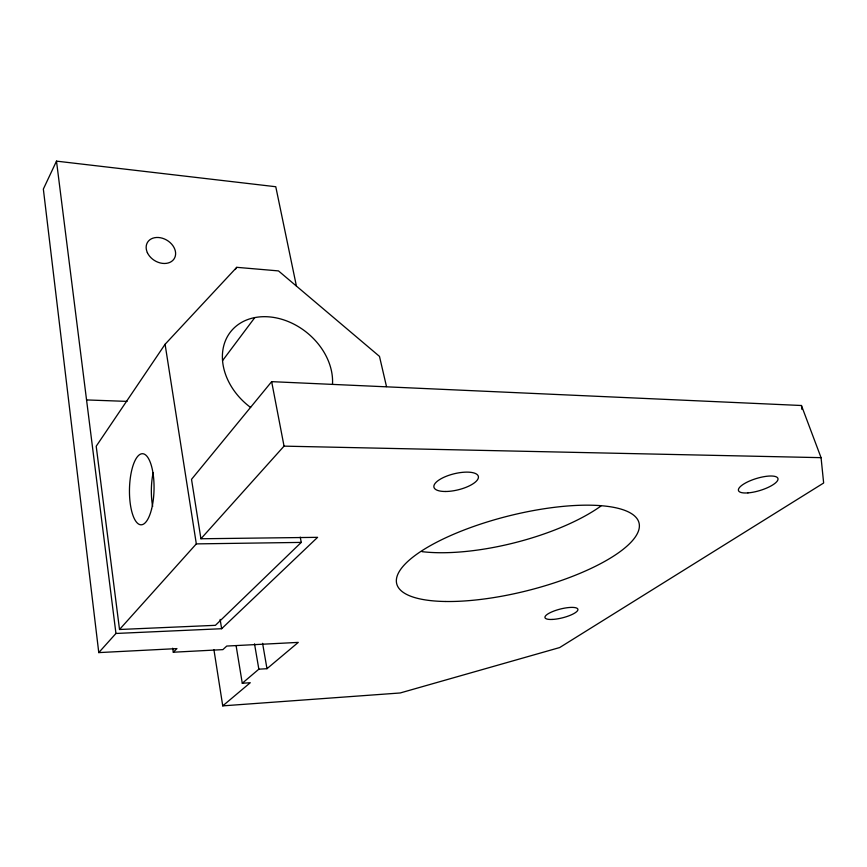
<?xml version="1.0" encoding="UTF-8"?>
<svg xmlns="http://www.w3.org/2000/svg" width="867" height="867" viewBox="0 0 867 867"><rect width="100%" height="100%" fill="white"/><g stroke="black" fill="none" stroke-linecap="round" stroke-linejoin="round"><path stroke-width="1.3" d="M296.406 286.012L275.771 186.73L56.496 161.132L43.35 189.071L98.773 652.602L176.944 648.603L173.281 652.222L172.706 648.213M386.498 386.584L379.486 356.391L278.491 270.905L236.778 267.329L165.088 344.275L96.204 446.234L119.516 629.496L215.417 625.324L301.261 542.406L300.242 537.128M235.239 269.529L236.778 267.329M222.581 360.585L254.8 317.582M213.943 649.795L222.743 705.868L400.186 692.971L559.659 647.562L823.65 483.006L821.06 457.657L801.444 405.507L271.653 381.653L191.52 479.353L200.927 538.765L317.593 537.334L221.638 628.716L115.95 633.463L98.773 652.602M119.516 629.496L196.321 543.891L301.261 542.406M200.927 538.765L284.04 446.137L821.06 457.657M236.138 645.872L242.272 683.25L258.843 669.183L266.982 668.695L298.27 642.393L226.764 646.056L222.884 649.621L173.281 652.222M222.743 705.868L250.27 682.73L242.272 683.25M86.559 399.936L127.07 401.388M271.653 381.653L284.04 446.137M262.593 643.336L266.982 668.695M254.519 643.834L258.843 669.183M220.131 619.396L221.638 628.716M165.088 344.275L196.321 543.891M801.444 405.507L801.942 409.419M56.496 161.132L115.95 633.463M250.65 407.479A59.877 46.829 38.9 0 1 225.853 339.712A59.877 46.829 38.9 0 1 288.668 321.722A59.877 46.829 38.9 0 1 332.505 384.048M152.657 506.48A35.276 12.658 -88.9 0 1 153.166 472.613M600.896 506.079A122.778 41.854 -14.2 0 1 421.991 551.65M151.573 509.135A35.547 12.279 -88.8 0 0 143.283 453.799A35.547 12.279 -88.8 0 0 130.429 504.822A35.547 12.279 -88.8 0 0 151.573 509.135M445.703 491.491A22.856 8.269 -13.7 0 0 478.421 476.817A22.856 8.269 -13.7 0 0 444.305 477.11A22.856 8.269 -13.7 0 0 445.703 491.491M747.939 492.9A20.656 6.264 -17 0 0 778.024 479.158A20.656 6.264 -17 0 0 748.611 481.434A20.656 6.264 -17 0 0 747.939 492.9M552.106 619.45A16.982 4.519 -14.2 0 0 577.877 609.956A16.982 4.519 -14.2 0 0 554.284 610.91A16.982 4.519 -14.2 0 0 552.106 619.45M445.378 601.492A124.913 38.506 -14.1 0 0 638.546 530.712A124.913 38.506 -14.1 0 0 469.556 527.938A124.913 38.506 -14.1 0 0 445.378 601.492M147.368 252.655A15.66 11.9 31.2 0 0 172.728 260.501A15.66 11.9 31.2 0 0 162.552 238.273A15.66 11.9 31.2 0 0 147.368 252.655"/></g></svg>
